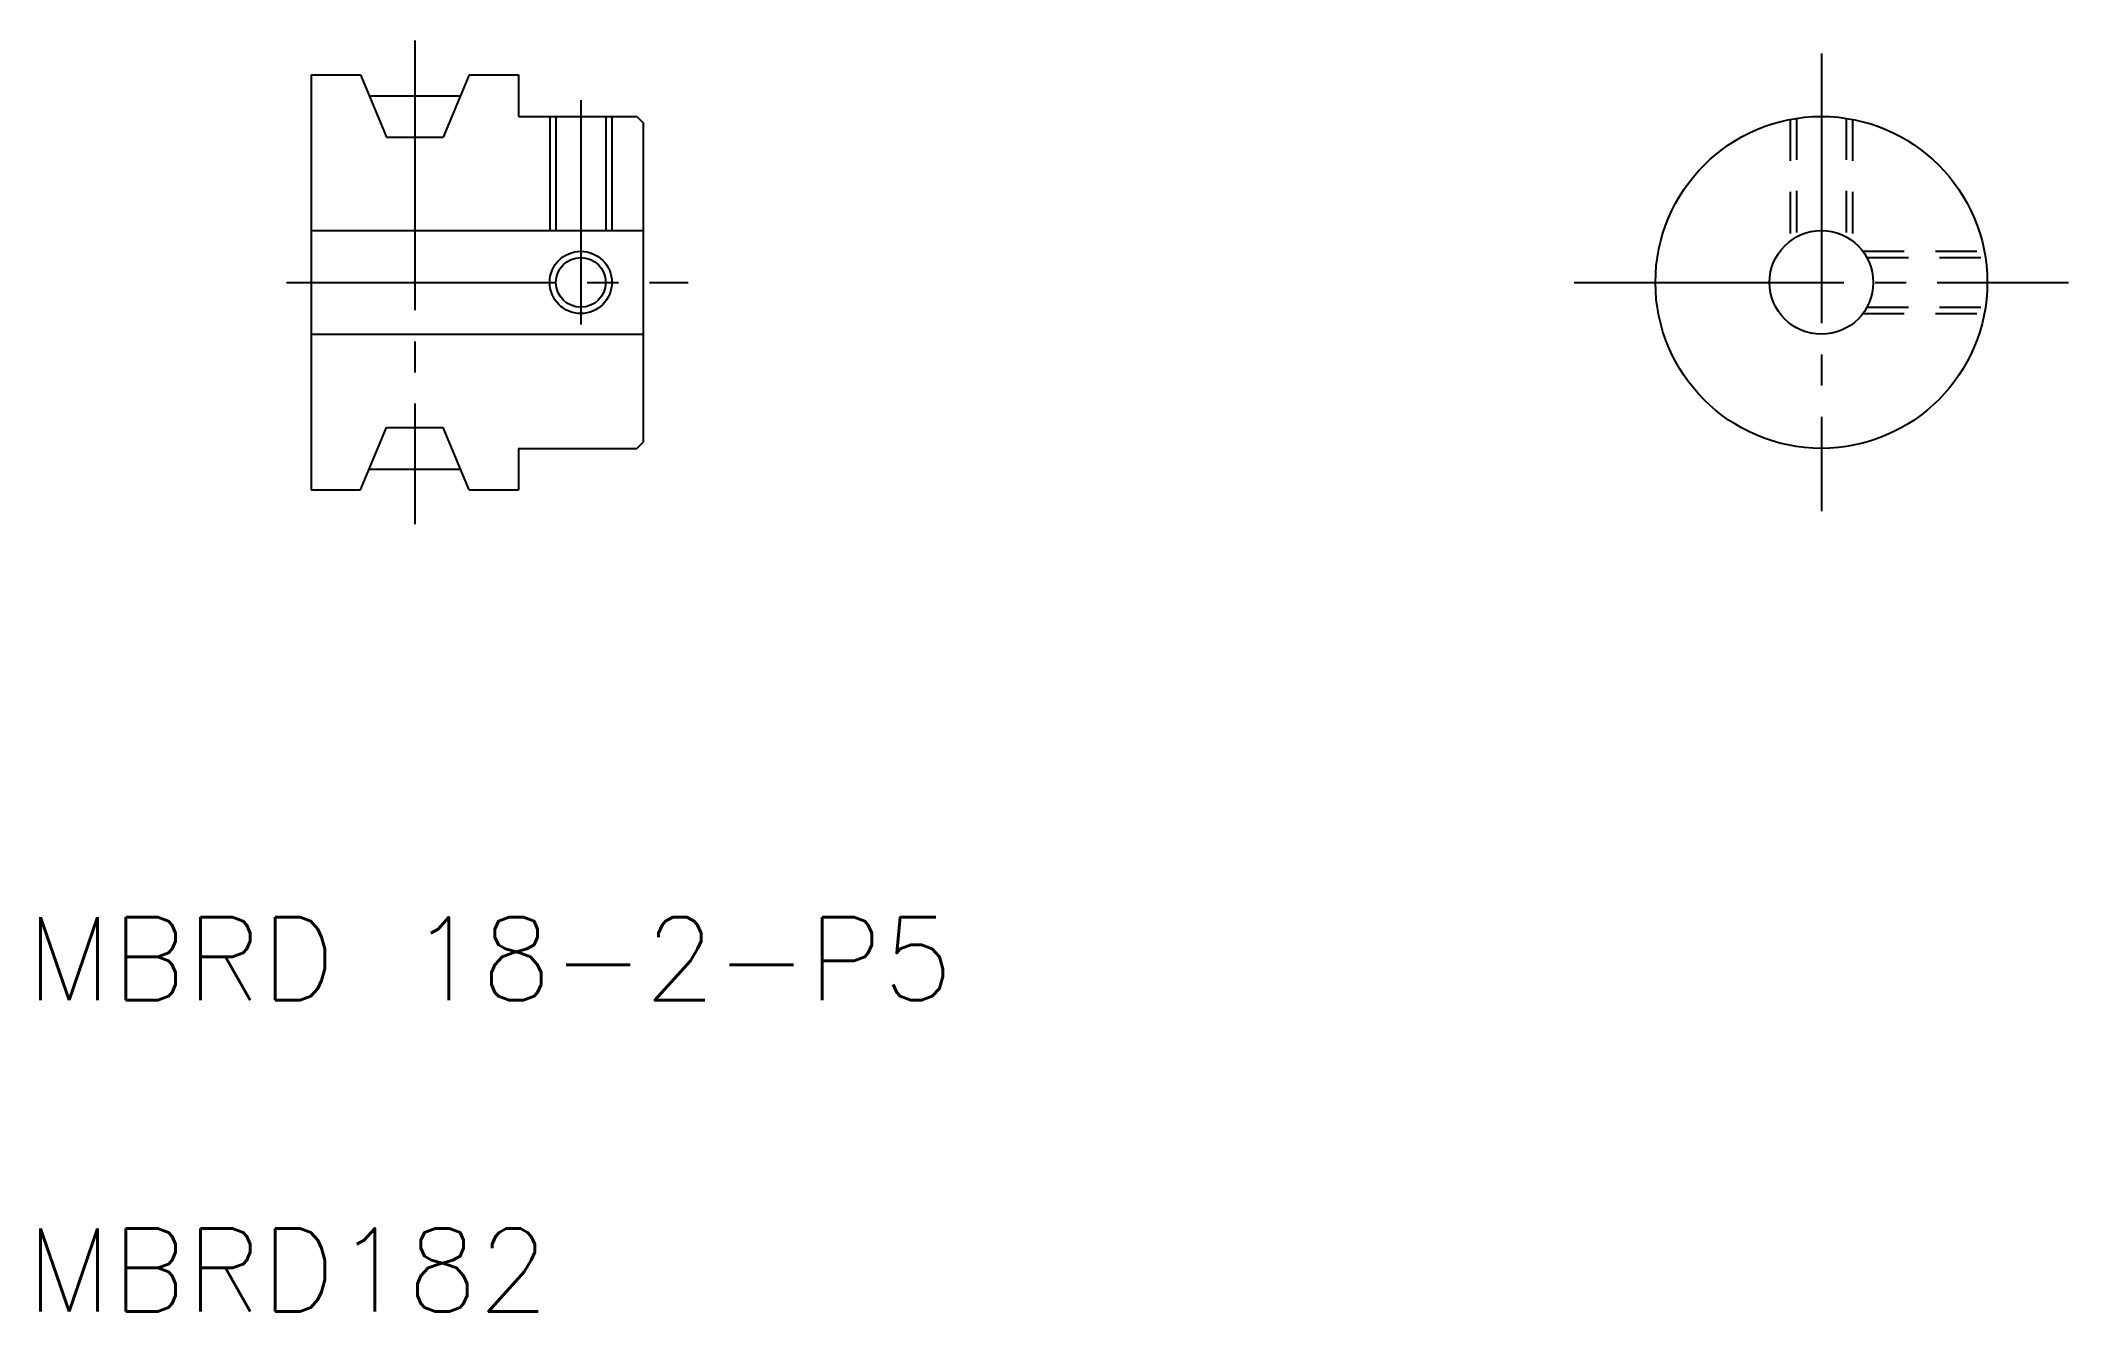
# Model space of a CAD drawing. Extents: x 122.1 to 219.9, y 55.6 to 116.9.
import ezdxf

# ---------------------------------------------------------------- set-up
doc = ezdxf.new("R2010")
doc.units = 0
doc.linetypes.add('CENTER', pattern=[17.5, 13, -1.5, 1.5, -1.5])
doc.linetypes.add('DASHED', pattern=[3.5, 2, -1.5])
doc.layers.get('0').update_dxf_attribs({"linetype": 'CONTINUOUS'})
doc.layers.add('CENTER', color=1, linetype='CENTER')
doc.styles.get("Standard").update_dxf_attribs({"font": 'txt.shx', "bigfont": '@extfont2.shx'})

msp = doc.modelspace()

# ---------------------------------------------------------------- linework, layer by layer
at = {"color": 7, "linetype": 'CONTINUOUS'}
for p, q in [((135.125, 115.23), (135.125, 95.23)), ((135.125, 115.23), (137.511, 115.23)), ((137.511, 115.23), (138.753, 112.23)), ((142.739, 115.23), (141.497, 112.23)), ((142.739, 115.23), (145.125, 115.23)), ((145.125, 115.23), (145.125, 113.23)), ((145.125, 114.73), (145.125, 114.73)), ((145.125, 114.23), (145.125, 114.23)), ((145.125, 113.23), (150.825, 113.23)), ((146.925, 113.23), (146.925, 107.73)), ((149.325, 113.23), (149.325, 107.73)), ((150.825, 113.23), (151.125, 112.93)), ((151.125, 112.93), (151.125, 97.53)), ((138.753, 112.23), (141.497, 112.23)), ((135.125, 107.73), (151.125, 107.73)), ((135.125, 102.73), (151.125, 102.73)), ((137.511, 95.23), (138.753, 98.23)), ((138.753, 98.23), (141.497, 98.23)), ((142.739, 95.23), (141.497, 98.23)), ((145.125, 97.23), (150.825, 97.23)), ((145.125, 97.23), (145.125, 95.23)), ((150.825, 97.23), (151.125, 97.53)), ((135.125, 95.23), (137.511, 95.23)), ((142.739, 95.23), (145.125, 95.23))]:
    msp.add_line(p, q, dxfattribs=at)
at = {"color": 3, "linetype": 'CONTINUOUS'}
for p, q in [((146.625, 113.23), (146.625, 107.73)), ((149.625, 113.23), (149.625, 107.73))]:
    msp.add_line(p, q, dxfattribs=at)
at = {"color": 3, "linetype": 'DASHED'}
for p, q in [((206.443, 113.088), (206.443, 107.23)), ((206.743, 113.14), (206.743, 107.423)), ((209.143, 113.14), (209.143, 107.423)), ((209.443, 113.088), (209.443, 107.23)), ((209.943, 106.73), (215.801, 106.73)), ((210.136, 106.43), (215.852, 106.43)), ((209.943, 103.73), (215.801, 103.73)), ((210.136, 104.03), (215.852, 104.03))]:
    msp.add_line(p, q, dxfattribs=at)
at = {"color": 7, "linetype": 'CONTINUOUS'}
for centre, radius in [((207.943, 105.23), 8), ((207.943, 105.23), 2.5), ((148.125, 105.23), 1.2)]:
    msp.add_circle(centre, radius, dxfattribs=at)
at = {"color": 3, "linetype": 'CONTINUOUS'}
msp.add_circle((148.125, 105.23), 1.5, dxfattribs=at)
at = {"layer": 'CENTER', "color": 1, "linetype": 'CENTER'}
for p, q in [((140.125, 116.888), (140.125, 93.573)), ((207.943, 116.257), (207.943, 94.203)), ((137.925, 114.23), (142.325, 114.23)), ((148.125, 114.009), (148.125, 103.195)), ((133.939, 105.23), (153.303, 105.23)), ((196.03, 105.23), (219.856, 105.23)), ((137.925, 96.23), (142.325, 96.23))]:
    msp.add_line(p, q, dxfattribs=at)

# ---------------------------------------------------------------- texts
at = {"color": 7, "linetype": 'CONTINUOUS'}
for s, p in [('MBRD 18-2-P5', (121.391, 70.623)), ('MBRD182', (121.391, 55.623))]:
    msp.add_text(s, height=4, dxfattribs=at).set_placement(p)

doc.saveas('drawing.dxf')
